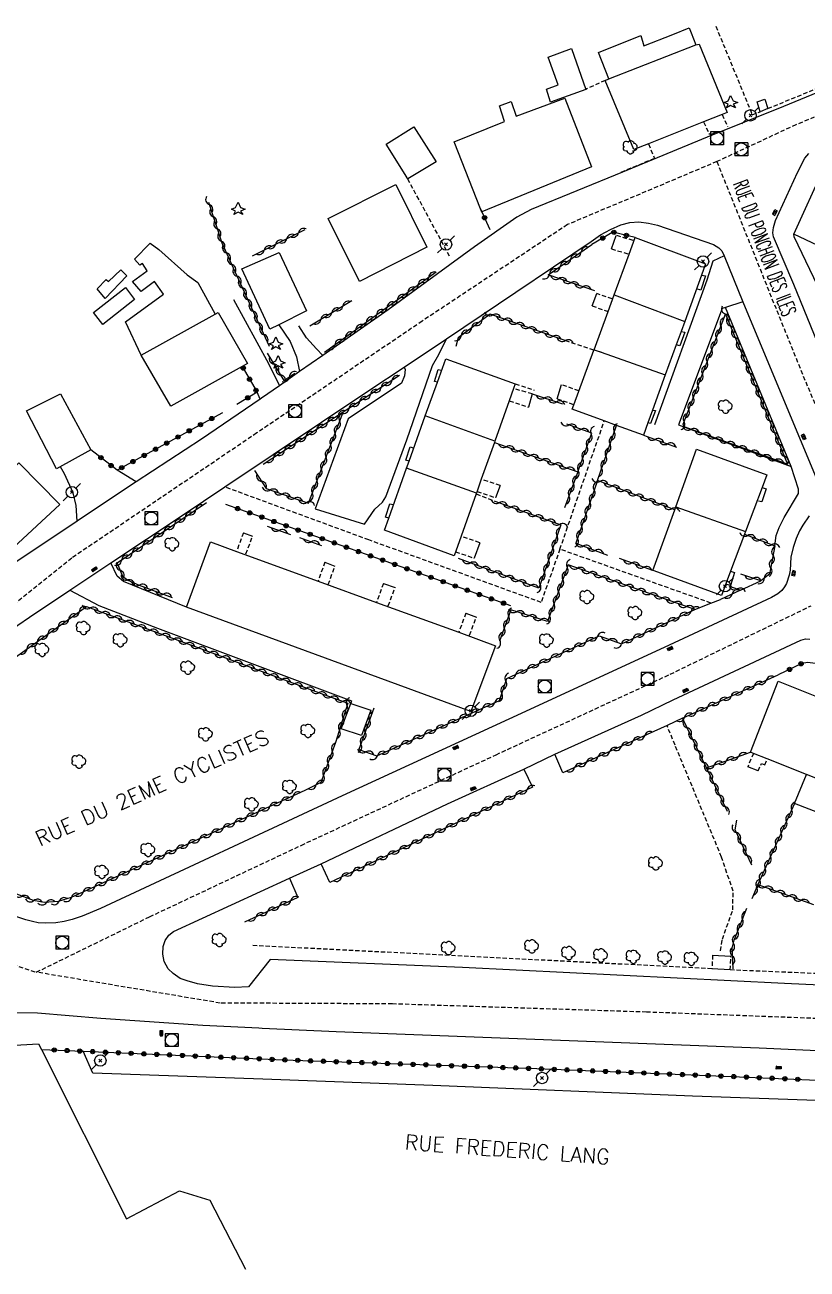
# Model space of a CAD drawing. Header units: millimetres. Extents: x 267000 to 268000, y 124999 to 126000.
# Drawn here: x 267128.9 to 267220.3, y 125142.8 to 125288.3 of the extents above; entities that cross this region are included whole.
import ezdxf
from ezdxf.enums import TextEntityAlignment as Align

# ---------------------------------------------------------------- set-up
doc = ezdxf.new("R2010")
doc.units = ezdxf.units.MM
doc.linetypes.add('DASHED', pattern=[0.75, 0.5, -0.25])
doc.layers.get('0').update_dxf_attribs({"linetype": 'CONTINUOUS'})
for name, color, linetype in [('W0001', 6, 'DASHED'), ('W0008', 7, 'CONTINUOUS'), ('W0014', 7, 'CONTINUOUS'), ('W0017', 7, 'CONTINUOUS'), ('W0070', 7, 'DASHED'), ('W0101', 7, 'CONTINUOUS'), ('W0104', 1, 'CONTINUOUS'), ('W0105', 7, 'CONTINUOUS'), ('W0112', 1, 'DASHED'), ('W0300', 7, 'CONTINUOUS'), ('W0303', 7, 'CONTINUOUS'), ('W0310', 3, 'CONTINUOUS'), ('W0323', 7, 'CONTINUOUS'), ('W0401', 7, 'CONTINUOUS'), ('W0420', 7, 'CONTINUOUS'), ('W0473', 7, 'CONTINUOUS'), ('W0989', 7, 'CONTINUOUS'), ('W1102', 7, 'CONTINUOUS')]:
    doc.layers.add(name, color=color, linetype=linetype)
doc.styles.get("Standard").update_dxf_attribs({"font": 'romans.shx', "width": 0.85})

# ---------------------------------------------------------------- blocks, each defined once
blk = doc.blocks.new('T401')
for p, q in [((-0.3, 0.3), (0, 0.3)), ((-0.3, -0.25), (-0.3, 0.3)), ((-0.3, 0.15), (0, 0.15)), ((-0.3, 0), (0, 0)), ((0, 0.3), (0, -0.25)), ((-0.3, -0.15), (0, -0.15)), ((-0.3, -0.25), (-0.3, -0.3)), ((-0.3, -0.3), (0, -0.3)), ((0, -0.3), (0, -0.25))]:
    blk.add_line(p, q)
blk = doc.blocks.new('T473')
for p, q in [((-0.166667, 0.166667), (0.166667, -0.166667)), ((-0.166667, -0.166667), (0.166667, 0.166667)), ((0.500001, 0.500001), (1.000002, 1.000002)), ((-1.000002, -1.000002), (-0.500001, -0.500001))]:
    blk.add_line(p, q)
blk.add_ellipse((0, 0), major_axis=(0.471405, 0.471405), ratio=1, start_param=5.4977871438, end_param=11.780972451)
blk = doc.blocks.new('T420')
for p, q in [((0.75, 0.75), (-0.75, 0.75)), ((-0.75, 0.75), (-0.75, -0.75)), ((0.75, 0.75), (0.75, -0.75)), ((0.75, -0.75), (-0.75, -0.75))]:
    blk.add_line(p, q)
blk.add_ellipse((0, 0), major_axis=(-0.53, 0.53), ratio=1, start_param=3.926991, end_param=10.210176)
blk = doc.blocks.new('T300')
for p, q in [((-0.8, 0.51), (-0.86, 0.34)), ((-0.86, 0.34), (-0.86, 0.17)), ((-0.86, 0.17), (-0.74, 0.06)), ((-0.69, 0.63), (-0.8, 0.51)), ((-0.8, -0.06), (-0.74, 0.06)), ((-0.74, 0.06), (-0.69, 0.11)), ((-0.57, 0.69), (-0.69, 0.63)), ((-0.46, 0.69), (-0.57, 0.69)), ((-0.29, 0.63), (-0.46, 0.69)), ((-0.29, 0.63), (-0.17, 0.74)), ((-0.23, 0.57), (-0.29, 0.63)), ((-0.17, 0.74), (-0.06, 0.8)), ((-0.06, 0.8), (0.06, 0.8)), ((0.06, 0.8), (0.23, 0.74)), ((0.23, 0.74), (0.34, 0.63)), ((0.34, 0.63), (0.4, 0.51)), ((0.46, 0.46), (0.34, 0.46)), ((0.4, 0.51), (0.4, 0.46)), ((0.57, 0.4), (0.46, 0.46)), ((0.57, 0.4), (0.69, 0.29)), ((0.69, 0.29), (0.74, 0.17)), ((0.74, 0.06), (0.69, -0.17)), ((0.74, 0.17), (0.74, 0.06)), ((-0.8, -0.17), (-0.8, -0.06)), ((-0.8, -0.23), (-0.8, -0.17)), ((-0.74, -0.34), (-0.8, -0.23)), ((-0.69, -0.4), (-0.74, -0.34)), ((-0.51, -0.46), (-0.69, -0.4)), ((-0.4, -0.46), (-0.51, -0.46)), ((-0.4, -0.46), (-0.34, -0.46)), ((-0.34, -0.46), (-0.34, -0.4)), ((-0.34, -0.51), (-0.34, -0.46)), ((-0.29, -0.63), (-0.34, -0.51)), ((-0.17, -0.74), (-0.29, -0.63)), ((-0.06, -0.8), (-0.17, -0.74)), ((0.06, -0.8), (-0.06, -0.8)), ((0.17, -0.74), (0.06, -0.8)), ((0.23, -0.69), (0.17, -0.74)), ((0.29, -0.46), (0.23, -0.46)), ((0.29, -0.63), (0.23, -0.69)), ((0.46, -0.4), (0.29, -0.46)), ((0.34, -0.51), (0.29, -0.63)), ((0.34, -0.51), (0.34, -0.46)), ((0.57, -0.34), (0.46, -0.4)), ((0.63, -0.29), (0.57, -0.34)), ((0.69, -0.17), (0.63, -0.29))]:
    blk.add_line(p, q)
blk = doc.blocks.new('T303')
for p, q in [((-0.77, 0), (-0.28, 0.21)), ((-0.28, -0.21), (-0.77, 0)), ((-0.28, 0.21), (0, 0.83)), ((0, 0.83), (0.28, 0.21)), ((0.28, 0.21), (0.83, 0)), ((0.83, 0), (0.28, -0.21)), ((-0.49, -0.63), (-0.28, -0.21)), ((0, -0.35), (-0.49, -0.63)), ((0.56, -0.63), (0, -0.35)), ((0.28, -0.21), (0.56, -0.63))]:
    blk.add_line(p, q)
blk = doc.blocks.new('t323o')
at = {"color": 0, "linetype": 'Continuous'}
for radius in [0.25, 0.15]:
    blk.add_circle((0, 0), radius, dxfattribs=at)
blk = doc.blocks.new('t310o')
at = {"color": 0, "linetype": 'Continuous'}
for centre, start, end in [((-0.5, 0.38), 216.8699, 323.1304), ((0.5, -0.37), 36.8699, 143.1303)]:
    blk.add_arc(centre, 0.625, start, end, dxfattribs=at)

msp = doc.modelspace()

# ---------------------------------------------------------------- linework, layer by layer
at = {"layer": 'W0001'}
for points in [[(267369.59, 125330.11), (267353.26, 125326.21), (267335.23, 125320.53), (267320.02, 125312.7), (267303.82, 125302.62), (267288.55, 125293.8), (267275.74, 125290.01), (267259.24, 125289.26), (267246.32, 125286.78), (267232.24, 125282.12), (267219.01, 125276.62), (267209.77, 125272.31)], [(267209.77, 125272.31), (267192.3, 125264.94), (267175.33, 125253.66), (267155.99, 125240.58), (267134.36, 125225.96), (267120.64, 125214.95), (267115.62, 125203.56), (267110.62, 125191.16)], [(267209.77, 125272.31), (267215.01, 125259.31)], [(267226.83, 125230.89), (267220.38, 125246.04), (267215.01, 125259.31)], [(267130.2, 125177.53), (267143.45, 125184.01), (267161.17, 125192.36), (267183.95, 125202.95), (267204.31, 125212.37), (267220.8, 125220.38)], [(267117.46, 125181.72), (267130.2, 125177.53)], [(267248.69, 125171), (267248.23, 125171.02), (267225.25, 125171.97), (267201.55, 125172.86), (267171.83, 125173.82), (267151.69, 125173.92), (267130.2, 125177.53)]]:
    msp.add_lwpolyline(points, dxfattribs=at)
at = {"layer": 'W0008'}
for points in [[(267233.67, 125285.06), (267227.3, 125282.76), (267217.57, 125278.74), (267208.62, 125275.15), (267198.72, 125271.06), (267188.07, 125266.71), (267186.4, 125265.8), (267181.43, 125262.36), (267171.33, 125254.97), (267163.71, 125249.65), (267160.99, 125247.76), (267158.62, 125246.1), (267156.53, 125244.65), (267156.37, 125244.54), (267149.5, 125239.86), (267141.89, 125234.86), (267137.7, 125232.1), (267134.99, 125230.28), (267127.01, 125224.91)], [(267134.12, 125222.21), (267138.93, 125225.41), (267147.25, 125230.93), (267152.23, 125234.27), (267169.21, 125245.62), (267173.21, 125248.29), (267178.16, 125251.6), (267186.28, 125257.03), (267195.09, 125262.96), (267196.15, 125263.73), (267197.34, 125264.39)], [(267210.63, 125261.29), (267212.82, 125255.93)], [(267187.19, 125201.26), (267190.84, 125203.02)], [(267159.79, 125188.53), (267163.51, 125190.19)], [(267157.55, 125179.02), (267155.01, 125175.81), (267153.4, 125175.72), (267150.81, 125175.89), (267149.04, 125176.16)], [(267127.73, 125172.8), (267130.36, 125172.76), (267137.74, 125172.14), (267149.69, 125171.32), (267156.22, 125171.02), (267156.61, 125171)], [(267156.61, 125171), (267165.25, 125170.6), (267214.73, 125168.69), (267241.06, 125167.47), (267262.1, 125166.49), (267295.43, 125165.25), (267299.36, 125165.06)]]:
    msp.add_lwpolyline(points, dxfattribs=at)
at = {"layer": 'W0014'}
for points in [[(267227.13, 125237.4), (267218.77, 125257.94), (267216.4, 125263.53), (267216.31, 125263.99), (267216.38, 125264.59), (267216.63, 125265.43), (267219.18, 125271.04), (267220.07, 125272.71), (267220.54, 125273.26)], [(267197.34, 125264.39), (267198.53, 125264.91), (267199.58, 125265.21), (267200.63, 125265.27), (267201.78, 125265.13), (267202.83, 125264.87), (267209.39, 125262.61), (267210.01, 125262.24), (267210.37, 125261.88), (267210.63, 125261.29)], [(267222.94, 125254.92), (267218.8, 125263.53), (267218.78, 125263.84)], [(267212.82, 125255.93), (267221.67, 125234.69)], [(267216.53, 125227.39), (267216.72, 125228.61), (267217.04, 125229.54), (267217.62, 125230.7), (267219.33, 125233.51), (267219.33, 125234.01), (267218.45, 125236.66), (267210.76, 125255.26)], [(267220.55, 125230.9), (267219.81, 125229.79), (267219.44, 125229.14), (267219.06, 125228.26), (267218.68, 125227.18), (267218.43, 125226.04), (267218.34, 125224.53), (267218.23, 125223.94), (267217.92, 125222.99), (267217.69, 125222.57), (267217.38, 125222.18), (267216.88, 125221.76), (267216.15, 125221.34), (267203.6, 125215.51), (267185.46, 125207.1), (267165.96, 125198.16), (267137.72, 125184.96), (267135.57, 125184.08), (267134.41, 125183.7), (267133.45, 125183.46), (267132.5, 125183.31), (267131.25, 125183.26), (267130.43, 125183.31), (267129.74, 125183.45), (267128.96, 125183.66), (267127.94, 125184.01)], [(267126.67, 125217.16), (267129.4, 125219.05), (267134.12, 125222.21)], [(267212.54, 125222.2), (267214.92, 125223.28)], [(267207.19, 125219.95), (267209.07, 125220.69), (267210.18, 125221.12)], [(267190.84, 125203.02), (267200.94, 125207.58), (267204.66, 125209.37), (267219.59, 125216.34), (267220.15, 125216.5), (267220.64, 125216.46)], [(267221.28, 125213.62), (267220.42, 125213.76), (267219.7, 125213.63)], [(267205.77, 125207.23), (267203.94, 125206.39), (267201.61, 125205.31)], [(267163.51, 125190.19), (267178.28, 125197.23), (267187.19, 125201.26)], [(267149.04, 125176.16), (267147.86, 125176.5), (267147.01, 125176.79), (267146.19, 125177.39), (267145.6, 125177.92), (267145.17, 125178.77), (267144.98, 125179.63), (267145.02, 125180.54), (267145.25, 125181.23), (267145.68, 125181.86), (267146.24, 125182.28), (267159.79, 125188.53)], [(267238.57, 125175.25), (267217.66, 125176.22), (267180.04, 125178.08), (267157.55, 125179.02)]]:
    msp.add_lwpolyline(points, dxfattribs=at)
at = {"layer": 'W0017'}
for points in [[(267210.63, 125261.29), (267209.28, 125260.68), (267208.58, 125258.44), (267202.47, 125241.55)], [(267153.26, 125256.2), (267157.34, 125248.7), (267158.62, 125246.1)], [(267212.82, 125255.93), (267210.76, 125255.26), (267210.39, 125255.15), (267205.27, 125241.53), (267218.45, 125236.66)], [(267158.54, 125253.23), (267159.89, 125251.27), (267160.61, 125249.49), (267160.99, 125247.76)], [(267163.71, 125249.65), (267162.97, 125250.42), (267161.8, 125251.72), (267160.88, 125253.09)], [(267173.21, 125248.29), (267173.34, 125248), (267173.24, 125247.27), (267172.88, 125246.42), (267166.66, 125242.24), (267162.8, 125231.72), (267168.58, 125229.92), (267169.8, 125231.66), (267170.69, 125232.48), (267171.05, 125233.1), (267173.51, 125239.79), (267176.53, 125248.48), (267177.26, 125249.76), (267178.16, 125251.6)], [(267156.37, 125244.54), (267156.01, 125245.35)], [(267134.99, 125230.28), (267134.86, 125232.09), (267134.52, 125233.58), (267133.51, 125235.79), (267133.03, 125236.62)], [(267141.89, 125234.86), (267139.66, 125236.23)], [(267147.76, 125220.21), (267140.39, 125223.2), (267139.65, 125223.85), (267138.93, 125225.41)], [(267134.12, 125222.21), (267137.51, 125220.42), (267144.36, 125217.74), (267167.06, 125209.25), (267166.99, 125208.94)], [(267191.78, 125200.83), (267190.84, 125203.02)], [(267187.19, 125201.26), (267188.21, 125199.18)], [(267164.52, 125188), (267163.51, 125190.19)], [(267159.79, 125188.53), (267160.78, 125186.28)], [(267234.28, 125164.36), (267232.54, 125162.15), (267206.91, 125163.05), (267176.57, 125164.28), (267156.67, 125165.03), (267136.83, 125165.74), (267135.67, 125168.29)]]:
    msp.add_lwpolyline(points, dxfattribs=at)
at = {"layer": 'W0070'}
for points in [[(267191.42, 125226.99), (267196.6, 125241.99)], [(267191.42, 125226.99), (267189.22, 125220.77), (267169.09, 125228.07), (267152.23, 125234.27)], [(267209.07, 125220.69), (267191.42, 125226.99)], [(267210.2, 125180.03), (267210.41, 125181.38), (267211.63, 125184.82), (267211.67, 125186.99), (267210.32, 125190.99), (267204.88, 125204.07), (267203.94, 125206.39)]]:
    msp.add_lwpolyline(points, dxfattribs=at)
at = {"layer": 'W0101'}
for points in [[(267200.08, 125273.71), (267196.7, 125281.81), (267197.15, 125281.98), (267207.3, 125285.95), (267207.71, 125286.06), (267210.99, 125278.07)], [(267182.28, 125266.41), (267182.13, 125266.77), (267179.04, 125274.61), (267184.96, 125277.01), (267184.36, 125278.82), (267185.72, 125279.33), (267186.32, 125277.61), (267192, 125279.71), (267195.13, 125271.71)], [(267210.99, 125278.07), (267210.38, 125277.82), (267208.22, 125276.96), (267201.77, 125274.38), (267200.08, 125273.71)], [(267195.13, 125271.71), (267182.3, 125266.42), (267182.28, 125266.41)], [(267222.3, 125271.64), (267222.89, 125271.36), (267228.64, 125268.67), (267228.9, 125268.54), (267232.7, 125266.76), (267234.63, 125265.85), (267233.58, 125263.51), (267231.09, 125257.95), (267225.04, 125260.85), (267218.78, 125263.84)], [(267218.78, 125263.84), (267222.3, 125271.64)], [(267208.45, 125260.34), (267207.98, 125259.04), (267206.02, 125253.63), (267205.58, 125252.44), (267205.02, 125250.89), (267203.74, 125247.37), (267202.25, 125243.25), (267201.71, 125241.76), (267201.18, 125240.32), (267198.05, 125241.46), (267196.6, 125241.99), (267192.86, 125243.35), (267193.05, 125243.89), (267195.4, 125250.28), (267195.41, 125250.3), (267197.05, 125254.78), (267197.76, 125256.72), (267199.51, 125261.5), (267200.22, 125263.43)], [(267200.22, 125263.43), (267208.45, 125260.34)]]:
    msp.add_lwpolyline(points, dxfattribs=at)
for points in [[(267168, 125258.28), (267164.31, 125265.64), (267172.23, 125269.65), (267175.85, 125262.29), (267168, 125258.28)], [(267145.94, 125243.7), (267142.46, 125249.67), (267151.12, 125254.46), (267151.47, 125254.65), (267154.89, 125248.71), (267154.28, 125248.37)], [(267179.04, 125226.2), (267170.91, 125229.23), (267171.41, 125230.63), (267173.5, 125236.48), (267173.79, 125237.29), (267175.68, 125242.57), (267177.09, 125246.51), (267178.07, 125249.25), (267186.2, 125246.32), (267186.01, 125245.78), (267185.5, 125244.33), (267183.83, 125239.64), (267183.77, 125239.47), (267182.23, 125235.16), (267181.65, 125233.54), (267181.62, 125233.45), (267179.86, 125228.52)], [(267210.3, 125221.57), (267202.45, 125224.45), (267202.3, 125224.5), (267204.85, 125231.6), (267204.98, 125231.95), (267207.4, 125238.67), (267215.63, 125235.68), (267215.07, 125234.2), (267213.12, 125229.04), (267213.01, 125228.73), (267211.37, 125224.41)], [(267181, 125208), (267147.76, 125220.21), (267150.55, 125227.86), (267153.62, 125226.74), (267163.15, 125223.26), (267169.99, 125220.77), (267179.59, 125217.27), (267183.89, 125215.7)], [(267226.63, 125198.12), (267226.28, 125198.25), (267220.23, 125200.66), (267215.66, 125202.48), (267214.05, 125203.12), (267213.71, 125203.26), (267216.93, 125211.55), (267223.75, 125208.82), (267229.84, 125206.38), (267226.63, 125198.12)]]:
    msp.add_lwpolyline(points, close=True, dxfattribs=at)
at = {"layer": 'W0104'}
for points in [[(267197.15, 125281.98), (267195.95, 125285.05), (267200.88, 125287.07), (267201.25, 125285.85), (267204.61, 125287.19), (267206.54, 125287.97), (267206.76, 125287.38), (267207.3, 125285.95)], [(267142.6, 125260.41), (267142.3, 125260.19), (267141.69, 125260.92), (267143.53, 125262.76), (267144.53, 125262.02)], [(267144.53, 125262.02), (267147.84, 125259.08), (267149.07, 125258.17), (267151.12, 125254.46)], [(267144.53, 125262.02), (267144.53, 125262.02)], [(267143.15, 125259.55), (267142.6, 125260.41)], [(267142.6, 125260.41), (267142.6, 125260.41)], [(267144.01, 125258.29), (267142.45, 125257.13), (267141.45, 125258.3), (267143.15, 125259.55)], [(267143.15, 125259.55), (267143.15, 125259.55)], [(267145.07, 125256.82), (267144.01, 125258.29)], [(267144.01, 125258.29), (267144.01, 125258.29)], [(267142.46, 125249.67), (267140.65, 125253.58), (267145.07, 125256.82)], [(267145.07, 125256.82), (267145.07, 125256.82)], [(267226.28, 125198.25), (267224.99, 125194.88), (267218.86, 125197.26), (267220.23, 125200.66)], [(267111.14, 125158.63), (267106.42, 125167.78), (267130.47, 125169.15), (267130.8, 125168.5), (267140.73, 125148.67), (267146.95, 125151.95), (267150.5, 125150.89), (267154.67, 125142.81)]]:
    msp.add_lwpolyline(points, dxfattribs=at)
for points in [[(267190.32, 125279.28), (267189.85, 125280.8), (267191.21, 125281.3), (267190.04, 125284.54), (267192.76, 125285.52), (267194.45, 125280.76)], [(267173.64, 125270.29), (267173.53, 125270.47), (267173.53, 125270.48), (267171.11, 125274.35), (267174.34, 125276.36), (267176.96, 125272.28)], [(267157.52, 125252.72), (267154.22, 125259.78), (267158.58, 125261.68), (267161.79, 125254.85), (267158.54, 125253.23)], [(267138.26, 125256.32), (267137.33, 125257.43), (267138.37, 125258.52), (267138.64, 125258.3), (267140.07, 125259.66), (267140.8, 125258.95)], [(267137.98, 125253.28), (267136.88, 125254.68), (267140.64, 125257.6), (267141.67, 125256.17)], [(267132.58, 125236.39), (267129.05, 125243.17), (267133.02, 125245.16), (267136.58, 125238.61)], [(267105.32, 125202.1), (267100.06, 125205.76), (267099.82, 125205.93), (267101.94, 125209.01), (267104.52, 125212.74), (267109.41, 125219.82), (267120.87, 125230.36), (267127.32, 125236.29), (267127.82, 125236.75), (267128.16, 125237.07), (267132.95, 125232.22), (267114.57, 125215.2)]]:
    msp.add_lwpolyline(points, close=True, dxfattribs=at)
at = {"layer": 'W0105'}
for points in [[(267214.84, 125278.13), (267214.47, 125279.32), (267215.36, 125279.63), (267215.73, 125278.51)], [(267168.21, 125205.21), (267165.86, 125205.97), (267166.99, 125208.94), (267169.31, 125208.18)]]:
    msp.add_lwpolyline(points, close=True, dxfattribs=at)
for points in [[(267197.45, 125262.1), (267197.98, 125263.68)], [(267207.98, 125259.04), (267208.44, 125258.94), (267207.9, 125257.29), (267207.4, 125257.42)], [(267195.18, 125255.44), (267195.73, 125256.88)], [(267205.58, 125252.44), (267206.01, 125252.35), (267205.44, 125250.76), (267205.02, 125250.89), (267205.01, 125250.89)], [(267177.09, 125246.51), (267176.76, 125246.61), (267177.2, 125248.02), (267177.52, 125247.92)], [(267191.09, 125244.59), (267191.62, 125246.23)], [(267188.18, 125245.14), (267187.74, 125243.61)], [(267202.25, 125243.25), (267202.58, 125243.19), (267202.03, 125241.67), (267201.71, 125241.76), (267201.7, 125241.76)], [(267173.79, 125237.29), (267173.4, 125237.39), (267173.9, 125238.96), (267174.26, 125238.86)], [(267184.44, 125234.43), (267183.9, 125233)], [(267215.07, 125234.2), (267215.53, 125234.04), (267215.02, 125232.52), (267214.63, 125232.62)], [(267171.41, 125230.63), (267171.01, 125230.73), (267171.54, 125232.3), (267171.91, 125232.2)], [(267154.41, 125228.89), (267155.49, 125228.51)], [(267182.04, 125227.75), (267181.41, 125225.94)], [(267163.95, 125225.48), (267165.12, 125225)], [(267211.37, 125224.41), (267211.84, 125224.25), (267211.36, 125222.76), (267210.93, 125222.85)], [(267170.78, 125222.99), (267172.14, 125222.52)], [(267180.42, 125219.52), (267181.65, 125219.04)], [(267214.61, 125201.07), (267213.39, 125201.55)], [(267209.27, 125179.51), (267211.41, 125179.4)], [(267211.33, 125177.79), (267209.19, 125177.93)]]:
    msp.add_lwpolyline(points, dxfattribs=at)
at = {"layer": 'W0112'}
for points in [[(267209.65, 125288.14), (267213.91, 125277.79), (267214.84, 125278.13)], [(267215.73, 125278.51), (267229.03, 125283.98)], [(267196.7, 125281.81), (267194.45, 125280.76)], [(267210.38, 125277.82), (267211.02, 125276.41)], [(267208.22, 125276.96), (267208.89, 125275.48)], [(267201.77, 125274.38), (267202.48, 125272.68), (267198.48, 125271.02)], [(267173.53, 125270.47), (267173.53, 125270.48)], [(267178.52, 125261.26), (267173.53, 125270.47)], [(267199.98, 125263.08), (267197.98, 125263.68)], [(267197.45, 125262.1), (267199.51, 125261.5)], [(267197.53, 125256.25), (267195.73, 125256.88)], [(267195.18, 125255.44), (267197.05, 125254.78)], [(267196.24, 125250.01), (267195.4, 125250.28), (267192.46, 125251.24)], [(267188.18, 125245.14), (267186.01, 125245.78), (267186, 125245.78)], [(267186.2, 125246.32), (267188.42, 125245.59)], [(267193.62, 125245.49), (267191.62, 125246.23)], [(267185.46, 125244.35), (267185.5, 125244.33), (267187.74, 125243.61)], [(267191.09, 125244.59), (267193.05, 125243.89)], [(267184.44, 125234.43), (267182.23, 125235.16)], [(267181.62, 125233.45), (267183.83, 125232.61)], [(267181.75, 125233.74), (267183.9, 125233)], [(267154.41, 125228.89), (267153.62, 125226.74)], [(267154.7, 125226.46), (267155.49, 125228.51)], [(267182.04, 125227.75), (267179.86, 125228.52)], [(267179.22, 125226.67), (267181.41, 125225.94)], [(267163.95, 125225.48), (267163.15, 125223.26)], [(267164.33, 125222.88), (267165.12, 125225)], [(267170.78, 125222.99), (267169.99, 125220.77)], [(267171.35, 125220.37), (267172.14, 125222.52)], [(267180.42, 125219.52), (267179.59, 125217.27)], [(267180.86, 125216.92), (267181.65, 125219.04)], [(267214.06, 125203.13), (267214.05, 125203.12), (267213.39, 125201.55)], [(267214.61, 125201.07), (267214.99, 125201.93), (267215.39, 125201.77), (267215.66, 125202.48), (267215.68, 125202.53)], [(267209.27, 125179.51), (267209.19, 125177.93), (267155.27, 125180.66)], [(267234.66, 125178.43), (267234.52, 125176.81), (267225.31, 125177.2), (267211.33, 125177.79), (267211.41, 125179.4)]]:
    msp.add_lwpolyline(points, dxfattribs=at)
at = {"layer": 'W0310'}
for points in [[(267150.33, 125267.57), (267151.89, 125262.82), (267153.61, 125259.05), (267156.27, 125253.25), (267157.42, 125250.73)], [(267155.49, 125261.28), (267161.62, 125264.36)], [(267195.51, 125257.2), (267190.06, 125259.07), (267195.14, 125262.6)], [(267163.91, 125250.03), (267176.94, 125259.41)], [(267162.19, 125253.09), (267167.1, 125256.06)], [(267192.46, 125251.24), (267183.28, 125254.48), (267179.52, 125251.72), (267179.24, 125250.71)], [(267157.21, 125249.91), (267159.16, 125246.73), (267160.42, 125247.59)], [(267172.65, 125247.3), (267166.08, 125243.01), (267156.71, 125236.89)], [(267188.18, 125245.14), (267191.71, 125243.99)], [(267155.71, 125236.18), (267157.09, 125234.09), (267162.02, 125232.36), (267166.08, 125243.01)], [(267183.77, 125239.47), (267193.51, 125236.02), (267195.15, 125240.55), (267192.24, 125241.6)], [(267195.81, 125235.03), (267198.05, 125241.46)], [(267201.18, 125240.32), (267205.04, 125238.94)], [(267193.51, 125236.02), (267191.97, 125231.81)], [(267204.85, 125231.6), (267195.81, 125235.03), (267193.29, 125227.71), (267196.98, 125226.3)], [(267150.09, 125232.43), (267139.66, 125225.34), (267140.29, 125223.85), (267140.91, 125223.38), (267142.24, 125222.8), (267146.09, 125221.36)], [(267183.83, 125232.61), (267191.53, 125229.83), (267188.94, 125222.43), (267179.56, 125225.92)], [(267157.21, 125229.68), (267159.92, 125228.72)], [(267160.96, 125228.37), (267163.54, 125227.44)], [(267213.01, 125228.73), (267216.53, 125227.39), (267215.92, 125224.08), (267214.92, 125223.28), (267212.57, 125224.07)], [(267169.67, 125208.41), (267167.92, 125203.55), (267170.01, 125202.82), (267184.34, 125209.29), (267185.21, 125211.87), (267196, 125216.85), (267198.61, 125215.92), (267207.19, 125219.95), (267192.39, 125225.15), (267189.98, 125218.52), (267185.7, 125219.91), (267184.36, 125216.25)], [(267202.3, 125224.5), (267198.4, 125225.89)], [(267202.45, 125224.45), (267202.3, 125224.5)], [(267211.36, 125222.62), (267212.54, 125222.2), (267210.18, 125221.12)], [(267161.59, 125198.76), (267134.28, 125186.27), (267132.76, 125185.8), (267131.12, 125185.66), (267129.87, 125185.91), (267127.91, 125186.64), (267121.7, 125190.19), (267120.86, 125190.93), (267120.31, 125191.85), (267119.97, 125193.14), (267120.02, 125194.23), (267120.22, 125196), (267120.78, 125198.06), (267124.59, 125209.79), (267125.54, 125212.01), (267126.28, 125213.11), (267127.49, 125214.18), (267136.06, 125220.28), (267149.39, 125215.39), (267163.83, 125209.99), (267166.64, 125209)], [(267208.57, 125201.44), (267205.77, 125207.23), (267216.92, 125212.28)], [(267166.64, 125209), (267165.17, 125204.38)], [(267201.61, 125205.31), (267191.78, 125200.83)], [(267165.17, 125204.38), (267163.48, 125199.71), (267161.59, 125198.76)], [(267211.01, 125196.31), (267208.57, 125201.44), (267213.71, 125203.26)], [(267188.21, 125199.18), (267164.52, 125188)], [(267218.86, 125197.26), (267214.55, 125187.79), (267221.06, 125185.43)], [(267213.87, 125190.06), (267211.92, 125194.17), (267212.12, 125195.32)], [(267214.55, 125187.79), (267213.86, 125186.09)], [(267160.78, 125186.28), (267154.53, 125183.38)], [(267211.66, 125177.92), (267211.57, 125180.32), (267211.8, 125181.27), (267213.29, 125185.01)]]:
    msp.add_lwpolyline(points, dxfattribs=at)
msp.add_lwpolyline([(267218.04, 125236.93), (267205.95, 125241.3), (267205.83, 125241.6), (267210.77, 125254.49)], close=True, dxfattribs=at)
at = {"layer": 'W0323'}
for points in [[(267182.13, 125266.77), (267182.3, 125266.42), (267183.24, 125264.38)], [(267200.22, 125263.43), (267197.6, 125264.07), (267195.14, 125262.6)], [(267154.28, 125248.37), (267156.01, 125245.35), (267153.65, 125243.91)], [(267151.96, 125242.95), (267139.66, 125236.23), (267136.58, 125238.61)], [(267152.33, 125232.25), (267185.65, 125220.39)], [(267219.7, 125213.63), (267216.92, 125212.28)], [(267130.8, 125168.5), (267135.67, 125168.29), (267159.1, 125167.27), (267188.72, 125166.25), (267210.59, 125165.37), (267234.28, 125164.36)]]:
    msp.add_lwpolyline(points, dxfattribs=at)
at = {"layer": 'W1102'}
for points in [[(267197.76, 125256.72), (267206.02, 125253.63)], [(267195.41, 125250.3), (267196.24, 125250.01), (267203.74, 125247.37)], [(267183.83, 125239.64), (267175.68, 125242.57)], [(267181.65, 125233.54), (267173.5, 125236.48)], [(267204.98, 125231.95), (267213.12, 125229.04)]]:
    msp.add_lwpolyline(points, dxfattribs=at)

# ---------------------------------------------------------------- block references
at = {"layer": 'W0300', "rotation": 359.9999899820874}
for p in [(267199.67, 125273.98), (267210.79, 125243.65), (267146.1, 125227.57), (267194.6, 125221.39), (267200.22, 125219.52), (267135.73, 125217.77), (267140.04, 125216.35), (267189.88, 125216.31), (267130.89, 125215.22), (267147.94, 125213.13), (267161.98, 125205.74), (267150.01, 125205.34), (267135.21, 125202.14), (267159.83, 125199.2), (267155.39, 125197.14), (267143.28, 125191.82), (267202.63, 125190.24), (267137.88, 125189.25), (267151.62, 125181.28), (267178.4, 125180.34), (267188.15, 125180.54), (267192.47, 125179.76), (267196.22, 125179.48), (267200.01, 125179.32), (267203.7, 125179.23), (267206.79, 125179.09)]:
    msp.add_blockref('T300', p, dxfattribs=at)
at = {"layer": 'W0303', "rotation": 359.9999899820874}
for p in [(267211.38, 125279.22), (267153.79, 125266.74), (267158.21, 125250.99), (267158.47, 125248.79)]:
    msp.add_blockref('T303', p, dxfattribs=at)
at = {"layer": 'W0310'}
for p, rotation in [((267150.42, 125267.29), 288.199760648062), ((267150.89, 125265.86), 288.199760648062), ((267151.36, 125264.44), 288.199760648062), ((267160.85, 125263.98), 26.71815822057377), ((267151.83, 125263.01), 288.199760648062), ((267158.17, 125262.63), 26.71815822057377), ((267159.51, 125263.3), 26.71815822057377), ((267152.43, 125261.64), 294.5229549655992), ((267156.83, 125261.95), 26.71815822057377), ((267192.68, 125260.89), 34.76305059018138), ((267193.91, 125261.74), 34.76305059018138), ((267153.05, 125260.27), 294.5229549655992), ((267191.45, 125260.03), 34.76305059018138), ((267153.67, 125258.91), 294.6453307265917), ((267154.3, 125257.55), 294.6453307265917), ((267174.87, 125257.92), 35.73512279281661), ((267176.09, 125258.79), 35.73512279281661), ((267190.21, 125259.18), 34.76305059018138), ((267191.3, 125258.64), 161.128262986917), ((267192.72, 125258.16), 161.128262986917), ((267154.92, 125256.18), 294.6453307265917), ((267173.65, 125257.04), 35.73512279281661), ((267194.13, 125257.67), 161.128262986917), ((267155.55, 125254.82), 294.6453307265917), ((267166.04, 125255.42), 31.19306163506013), ((267171.22, 125255.29), 35.73512279281661), ((267172.43, 125256.17), 35.73512279281661), ((267156.17, 125253.46), 294.6453307265917), ((267163.47, 125253.86), 31.19306163506013), ((267164.75, 125254.64), 31.19306163506013), ((267168.78, 125253.54), 35.73512279281661), ((267170, 125254.41), 35.73512279281661), ((267182.3, 125253.76), 216.3172223810918), ((267183.55, 125254.39), 160.5504959825489), ((267184.96, 125253.89), 160.5504959825489), ((267210.78, 125254.48), 292.4691583160275), ((267156.8, 125252.09), 294.4285540696526), ((267167.56, 125252.66), 35.73512279281661), ((267179.88, 125251.99), 216.3172223810918), ((267181.09, 125252.87), 216.3172223810918), ((267186.37, 125253.39), 160.5504959825489), ((267187.79, 125252.89), 160.5504959825489), ((267189.2, 125252.39), 160.5504959825489), ((267209.7, 125251.71), 69.01908179303862), ((267210.24, 125253.11), 69.01908179303862), ((267211.35, 125253.1), 292.4691583160275), ((267211.93, 125251.71), 292.4691583160275), ((267165.13, 125250.91), 35.73512279281661), ((267166.35, 125251.79), 35.73512279281661), ((267190.62, 125251.89), 160.5504959825489), ((267192.03, 125251.39), 160.5504959825489), ((267209.17, 125250.31), 69.01908179303862), ((267212.5, 125250.32), 292.4691583160275), ((267208.63, 125248.91), 69.01908179303862), ((267213.07, 125248.94), 292.4691583160275), ((267157.99, 125248.63), 301.4819110953953), ((267208.09, 125247.51), 69.01908179303862), ((267213.65, 125247.55), 292.4691583160275), ((267158.77, 125247.36), 301.4819110953953), ((267159.79, 125247.16), 34.43722606366078), ((267171.78, 125246.73), 213.149862715286), ((267207.56, 125246.11), 69.01908179303862), ((267214.22, 125246.16), 292.4691583160275), ((267169.27, 125245.09), 213.149862715286), ((267170.52, 125245.91), 213.149862715286), ((267207.02, 125244.71), 69.01908179303862), ((267214.79, 125244.78), 292.4691583160275), ((267166.76, 125243.45), 213.149862715286), ((267168.01, 125244.27), 213.149862715286), ((267189.61, 125244.67), 342.0534944125267), ((267191.04, 125244.21), 342.0534944125267), ((267206.48, 125243.3), 69.01908179303862), ((267215.36, 125243.39), 292.4691583160275), ((267164.24, 125241.81), 213.1475208329471), ((267165.5, 125242.63), 213.1475208329471), ((267165.68, 125241.96), 69.14128824328485), ((267205.94, 125241.9), 69.01908179303862), ((267215.94, 125242.01), 292.4691583160275), ((267162.99, 125240.99), 213.1475208329471), ((267165.14, 125240.56), 69.14128824328485), ((267192.47, 125241.52), 160.0422091859752), ((267193.88, 125241.01), 160.0422091859752), ((267195.09, 125240.4), 70.19081856877774), ((267197.78, 125240.7), 70.7933479117304), ((267206.75, 125241.01), 160.1056467087907), ((267216.51, 125240.62), 292.4691583160275), ((267160.48, 125239.35), 213.1475208329471), ((267161.73, 125240.17), 213.1475208329471), ((267164.61, 125239.16), 69.14128824328485), ((267194.58, 125238.99), 70.19081856877774), ((267197.29, 125239.28), 70.7933479117304), ((267202.6, 125239.82), 340.3207454786701), ((267204.01, 125239.31), 340.3207454786701), ((267208.16, 125240.5), 160.1056467087907), ((267209.58, 125239.99), 160.1056467087907), ((267210.99, 125239.48), 160.1056467087907), ((267217.08, 125239.23), 292.4691583160275), ((267157.96, 125237.71), 213.1475208329471), ((267159.22, 125238.53), 213.1475208329471), ((267164.08, 125237.75), 69.14128824328485), ((267185.18, 125238.97), 340.4945050318958), ((267186.59, 125238.47), 340.4945050318958), ((267188.01, 125237.97), 340.4945050318958), ((267194.08, 125237.58), 70.19081856877774), ((267196.8, 125237.86), 70.7933479117304), ((267212.4, 125238.97), 160.1056467087907), ((267213.81, 125238.46), 160.1056467087907), ((267215.22, 125237.95), 160.1056467087907), ((267217.66, 125237.85), 292.4691583160275), ((267163.54, 125236.35), 69.14128824328485), ((267189.42, 125237.47), 340.4945050318958), ((267190.84, 125236.97), 340.4945050318958), ((267192.25, 125236.47), 340.4945050318958), ((267193.57, 125236.17), 70.19081856877774), ((267196.3, 125236.45), 70.7933479117304), ((267216.63, 125237.44), 160.1056467087907), ((267156.54, 125234.93), 303.3603112843386), ((267163.01, 125234.95), 69.14128824328485), ((267193, 125234.62), 249.8085580064158), ((267196.1, 125234.92), 159.1971949038557), ((267157.56, 125233.92), 340.722373946932), ((267158.97, 125233.43), 340.722373946932), ((267162.47, 125233.55), 69.14128824328485), ((267192.48, 125233.22), 249.8085580064158), ((267195.42, 125233.91), 250.9985264252239), ((267197.5, 125234.39), 159.1971949038557), ((267198.91, 125233.85), 159.1971949038557), ((267200.31, 125233.32), 159.1971949038557), ((267160.39, 125232.93), 340.722373946932), ((267161.8, 125232.44), 340.722373946932), ((267184.34, 125232.43), 340.1197357791498), ((267185.75, 125231.92), 340.1197357791498), ((267194.93, 125232.49), 250.9985264252239), ((267201.71, 125232.79), 159.1971949038557), ((267203.11, 125232.26), 159.1971949038557), ((267147.61, 125230.74), 214.1889583143907), ((267148.85, 125231.59), 214.1889583143907), ((267187.16, 125231.41), 340.1197357791498), ((267188.57, 125230.9), 340.1197357791498), ((267189.98, 125230.39), 340.1197357791498), ((267194.45, 125231.07), 250.9985264252239), ((267204.51, 125231.72), 159.1971949038557), ((267145.13, 125229.06), 214.1889583143907), ((267146.37, 125229.9), 214.1889583143907), ((267158.62, 125229.18), 340.4064463812078), ((267191.4, 125229.88), 340.1197357791498), ((267191.08, 125228.55), 250.719264952859), ((267193.96, 125229.65), 250.9985264252239), ((267142.65, 125227.37), 214.1889583143907), ((267143.89, 125228.22), 214.1889583143907), ((267162.38, 125227.86), 340.1775354296016), ((267190.59, 125227.14), 250.719264952859), ((267193.47, 125228.23), 250.9985264252239), ((267213.38, 125228.59), 339.1915051081587), ((267214.79, 125228.06), 339.1915051081587), ((267216.19, 125227.52), 339.1915051081587), ((267141.41, 125226.53), 214.1889583143907), ((267190.09, 125225.72), 250.719264952859), ((267194.18, 125227.37), 339.0958267903323), ((267195.58, 125226.84), 339.0958267903323), ((267216.33, 125226.28), 259.4880630886553), ((267140.16, 125225.69), 214.1889583143907), ((267140, 125224.53), 292.9985979395582), ((267180.96, 125225.4), 159.6033362569017), ((267182.37, 125224.87), 159.6033362569017), ((267189.6, 125224.3), 250.719264952859), ((267192.27, 125224.83), 250.021057466191), ((267193.48, 125224.77), 160.612038598929), ((267199.81, 125225.39), 160.3452459967699), ((267201.22, 125224.88), 160.3452459967699), ((267216.05, 125224.81), 259.4880630886553), ((267140.9, 125223.39), 322.6568387402847), ((267183.77, 125224.35), 159.6033362569017), ((267185.18, 125223.83), 159.6033362569017), ((267186.59, 125223.31), 159.6033362569017), ((267189.1, 125222.89), 250.719264952859), ((267191.76, 125223.42), 250.021057466191), ((267194.89, 125224.27), 160.612038598929), ((267196.31, 125223.78), 160.612038598929), ((267197.72, 125223.28), 160.612038598929), ((267213.99, 125223.59), 161.3242220358362), ((267215.32, 125223.6), 218.8620688388184), ((267142.28, 125222.79), 339.4504752967458), ((267143.68, 125222.26), 339.4504752967458), ((267145.09, 125221.74), 339.4504752967458), ((267187.99, 125222.78), 159.6033362569017), ((267191.25, 125222.01), 250.021057466191), ((267199.14, 125222.78), 160.612038598929), ((267200.55, 125222.28), 160.612038598929), ((267201.97, 125221.78), 160.612038598929), ((267211.55, 125221.75), 204.6327949429512), ((267212.15, 125222.34), 340.6058507312218), ((267190.73, 125220.6), 250.021057466191), ((267203.38, 125221.29), 160.612038598929), ((267204.8, 125220.79), 160.612038598929), ((267206.21, 125220.29), 160.612038598929), ((267134, 125218.81), 35.42504044846436), ((267135.22, 125219.68), 35.42504044846436), ((267136.51, 125220.11), 339.8714004011334), ((267137.91, 125219.6), 339.8714004011334), ((267139.32, 125219.08), 339.8714004011334), ((267185.43, 125219.16), 249.848506322678), ((267186.37, 125219.69), 162.0724365793608), ((267187.8, 125219.23), 162.0724365793608), ((267189.23, 125218.77), 162.0724365793608), ((267190.22, 125219.19), 250.021057466191), ((267205.41, 125219.11), 25.16958445124756), ((267206.76, 125219.75), 25.16958445124756), ((267131.56, 125217.07), 35.42504044846436), ((267132.78, 125217.94), 35.42504044846436), ((267140.73, 125218.57), 339.8714004011334), ((267142.14, 125218.05), 339.8714004011334), ((267143.55, 125217.53), 339.8714004011334), ((267184.91, 125217.76), 249.848506322678), ((267201.33, 125217.2), 25.16958445124756), ((267202.69, 125217.83), 25.16958445124756), ((267204.05, 125218.47), 25.16958445124756), ((267130.34, 125216.2), 35.42504044846436), ((267144.96, 125217.02), 339.8714004011334), ((267146.36, 125216.5), 339.8714004011334), ((267147.77, 125215.98), 339.8714004011334), ((267184.39, 125216.35), 249.848506322678), ((267194.44, 125216.13), 24.76470374991982), ((267195.8, 125216.76), 24.76470374991982), ((267197.21, 125216.42), 340.389248154272), ((267198.62, 125215.92), 25.16958445124756), ((267199.98, 125216.56), 25.16958445124756), ((267129.11, 125215.33), 35.42504044846436), ((267149.18, 125215.47), 339.8714004011334), ((267150.59, 125214.94), 339.4909442009446), ((267151.99, 125214.42), 339.4909442009446), ((267191.71, 125214.87), 24.76470374991982), ((267193.08, 125215.5), 24.76470374991982), ((267153.4, 125213.89), 339.4909442009446), ((267154.8, 125213.37), 339.4909442009446), ((267187.63, 125212.99), 24.76470374991982), ((267188.99, 125213.62), 24.76470374991982), ((267190.35, 125214.24), 24.76470374991982), ((267156.21, 125212.84), 339.4909442009446), ((267157.61, 125212.32), 339.4909442009446), ((267159.02, 125211.79), 339.4909442009446), ((267185.1, 125211.55), 71.49182551988974), ((267186.27, 125212.36), 24.76470374991982), ((267215.55, 125211.66), 24.34322254525181), ((267160.42, 125211.27), 339.4909442009446), ((267161.83, 125210.74), 339.4909442009446), ((267163.23, 125210.21), 339.4909442009446), ((267184.62, 125210.13), 71.49182551988974), ((267212.82, 125210.42), 24.34322254525181), ((267214.18, 125211.04), 24.34322254525181), ((267164.64, 125209.7), 340.5674340343418), ((267166.06, 125209.2), 340.5674340343418), ((267166.53, 125208.67), 252.3580734800967), ((267183.79, 125209.04), 24.27326878361802), ((267208.72, 125208.57), 24.34322254525181), ((267210.08, 125209.18), 24.34322254525181), ((267211.45, 125209.8), 24.34322254525181), ((267166.08, 125207.24), 252.3580734800967), ((267169.16, 125207), 250.1569390352156), ((267179.68, 125207.19), 24.27326878361802), ((267181.05, 125207.8), 24.27326878361802), ((267182.42, 125208.42), 24.27326878361802), ((267205.98, 125207.33), 24.34322254525181), ((267207.35, 125207.95), 24.34322254525181), ((267165.63, 125205.81), 252.3580734800967), ((267168.65, 125205.59), 250.1569390352156), ((267176.95, 125205.95), 24.27326878361802), ((267178.32, 125206.57), 24.27326878361802), ((267206.32, 125206.1), 115.8160773228619), ((267168.15, 125204.18), 250.1569390352156), ((267172.85, 125204.1), 24.27326878361802), ((267174.21, 125204.72), 24.27326878361802), ((267175.58, 125205.34), 24.27326878361802), ((267199.96, 125204.56), 204.5106696153152), ((267201.33, 125205.19), 204.5106696153152), ((267206.97, 125204.75), 115.8160773228619), ((267164.8, 125203.37), 250.1312227166479), ((267168.7, 125203.28), 340.8688536681896), ((267170.11, 125202.87), 24.27326878361802), ((267171.48, 125203.49), 24.27326878361802), ((267195.87, 125202.7), 204.5106696153152), ((267197.24, 125203.32), 204.5106696153152), ((267198.6, 125203.94), 204.5106696153152), ((267207.62, 125203.4), 115.8160773228619), ((267212.3, 125202.76), 19.43479105632638), ((267164.29, 125201.95), 250.1312227166479), ((267193.14, 125201.45), 204.5106696153152), ((267194.51, 125202.07), 204.5106696153152), ((267208.27, 125202.05), 115.8160773228619), ((267208.8, 125200.95), 115.4603108101493), ((267209.47, 125201.76), 19.43479105632638), ((267210.88, 125202.26), 19.43479105632638), ((267163.78, 125200.54), 250.1312227166479), ((267209.45, 125199.59), 115.4603108101493), ((267162.93, 125199.43), 206.8073151852941), ((267187.58, 125198.88), 205.2677219749034), ((267210.09, 125198.24), 115.4603108101493), ((267157.5, 125196.89), 204.5751521592877), ((267158.87, 125197.51), 204.5751521592877), ((267160.23, 125198.13), 204.5751521592877), ((267183.51, 125196.96), 205.2677219749034), ((267184.87, 125197.6), 205.2677219749034), ((267186.22, 125198.24), 205.2677219749034), ((267210.74, 125196.89), 115.4603108101493), ((267218.52, 125196.51), 245.5482980512782), ((267154.77, 125195.64), 204.5751521592877), ((267156.14, 125196.26), 204.5751521592877), ((267180.8, 125195.68), 205.2677219749034), ((267182.15, 125196.32), 205.2677219749034), ((267217.9, 125195.15), 245.5482980512782), ((267152.05, 125194.39), 204.5751521592877), ((267153.41, 125195.02), 204.5751521592877), ((267178.08, 125194.4), 205.2677219749034), ((267179.44, 125195.04), 205.2677219749034), ((267212.06, 125193.87), 115.4168124066475), ((267217.28, 125193.78), 245.5482980512782), ((267147.95, 125192.52), 204.5751521592877), ((267149.32, 125193.14), 204.5751521592877), ((267150.68, 125193.77), 204.5751521592877), ((267174.01, 125192.48), 205.2677219749034), ((267175.37, 125193.12), 205.2677219749034), ((267176.73, 125193.76), 205.2677219749034), ((267212.71, 125192.52), 115.4168124066475), ((267216.66, 125192.42), 245.5482980512782), ((267145.23, 125191.27), 204.5751521592877), ((267146.59, 125191.9), 204.5751521592877), ((267171.3, 125191.2), 205.2677219749034), ((267172.66, 125191.84), 205.2677219749034), ((267213.35, 125191.16), 115.4168124066475), ((267216.04, 125191.05), 245.5482980512782), ((267142.5, 125190.02), 204.5751521592877), ((267143.86, 125190.65), 204.5751521592877), ((267168.59, 125189.92), 205.2677219749034), ((267169.94, 125190.56), 205.2677219749034), ((267215.41, 125189.68), 245.5482980512782), ((267138.4, 125188.15), 204.5751521592877), ((267139.77, 125188.78), 204.5751521592877), ((267141.13, 125189.4), 204.5751521592877), ((267165.88, 125188.64), 205.2677219749034), ((267167.23, 125189.28), 205.2677219749034), ((267214.79, 125188.32), 245.5482980512782), ((267135.68, 125186.91), 204.5751521592877), ((267137.04, 125187.53), 204.5751521592877), ((267214.42, 125187.48), 247.7941700278824), ((267215.42, 125187.48), 340.0621608548884), ((267216.83, 125186.97), 340.0621608548884), ((267128.51, 125186.42), 159.7683640134844), ((267129.92, 125185.91), 168.5926709924721), ((267131.39, 125185.69), 184.7607591744754), ((267132.88, 125185.84), 197.0894752611619), ((267134.31, 125186.28), 204.5751521592877), ((267158.61, 125185.27), 204.8407136147891), ((267159.97, 125185.9), 204.8407136147891), ((267218.24, 125186.46), 340.0621608548884), ((267219.65, 125185.94), 340.0621608548884), ((267155.89, 125184.01), 204.8407136147891), ((267157.25, 125184.64), 204.8407136147891), ((267212.77, 125183.7), 68.24088692013571), ((267212.22, 125182.31), 68.24088692013571), ((267211.71, 125180.9), 76.19055704773166), ((267211.6, 125179.42), 92.15027074759138)]:
    msp.add_blockref('t310o', p, dxfattribs=dict(at, rotation=rotation))
at = {"layer": 'W0323'}
for p, rotation in [((267182.61, 125265.74), 294.9304326532663), ((267196.43, 125263.37), 210.8506390765676), ((267197.73, 125264.04), 166.3661151653176), ((267199.19, 125263.68), 166.3661151653176), ((267154.4, 125248.16), 299.7367026114791), ((267155.14, 125246.86), 299.7367026114791), ((267155.89, 125245.56), 299.7367026114791), ((267154.93, 125244.69), 211.4157918819743), ((267150.72, 125242.27), 208.6763397220366), ((267148.08, 125240.83), 208.6763397220366), ((267149.4, 125241.55), 208.6763397220366), ((267145.45, 125239.4), 208.6763397220366), ((267146.77, 125240.11), 208.6763397220366), ((267142.82, 125237.96), 208.6763397220366), ((267144.14, 125238.68), 208.6763397220366), ((267137.76, 125237.69), 142.2888323773479), ((267138.95, 125236.77), 142.2888323773479), ((267140.19, 125236.52), 208.6763397220366), ((267141.5, 125237.24), 208.6763397220366), ((267153.74, 125231.74), 340.4105899338945), ((267155.16, 125231.24), 340.4105899338945), ((267156.57, 125230.74), 340.4105899338945), ((267157.98, 125230.23), 340.4105899338945), ((267159.4, 125229.73), 340.4105899338945), ((267160.81, 125229.23), 340.4105899338945), ((267162.22, 125228.73), 340.4105899338945), ((267163.64, 125228.22), 340.4105899338945), ((267165.05, 125227.72), 340.4105899338945), ((267166.46, 125227.22), 340.4105899338945), ((267167.87, 125226.71), 340.4105899338945), ((267169.29, 125226.21), 340.4105899338945), ((267170.7, 125225.71), 340.4105899338945), ((267172.11, 125225.21), 340.4105899338945), ((267173.53, 125224.7), 340.4105899338945), ((267174.94, 125224.2), 340.4105899338945), ((267176.35, 125223.7), 340.4105899338945), ((267177.77, 125223.19), 340.4105899338945), ((267179.18, 125222.69), 340.4105899338945), ((267180.59, 125222.19), 340.4105899338945), ((267182.01, 125221.68), 340.4105899338945), ((267183.42, 125221.18), 340.4105899338945), ((267184.83, 125220.68), 340.4105899338945), ((267219.62, 125213.59), 205.9022228500523), ((267218.27, 125212.93), 205.9022228500523), ((267132.3, 125168.43), 357.52166794343), ((267133.8, 125168.37), 357.52166794343), ((267135.29, 125168.3), 357.52166794343), ((267136.79, 125168.24), 357.519150191322), ((267138.29, 125168.17), 357.519150191322), ((267139.79, 125168.11), 357.519150191322), ((267141.29, 125168.04), 357.519150191322), ((267142.79, 125167.98), 357.519150191322), ((267144.29, 125167.91), 357.519150191322), ((267145.78, 125167.85), 357.519150191322), ((267147.28, 125167.79), 357.519150191322), ((267148.78, 125167.72), 357.519150191322), ((267150.28, 125167.66), 357.519150191322), ((267151.78, 125167.59), 357.519150191322), ((267153.28, 125167.53), 357.519150191322), ((267154.78, 125167.46), 357.519150191322), ((267156.27, 125167.4), 357.519150191322), ((267157.77, 125167.33), 357.519150191322), ((267159.27, 125167.27), 358.0141395378263), ((267160.77, 125167.22), 358.0141395378263), ((267162.27, 125167.16), 358.0141395378263), ((267163.77, 125167.11), 358.0141395378263), ((267165.27, 125167.06), 358.0141395378263), ((267166.77, 125167.01), 358.0141395378263), ((267168.27, 125166.96), 358.0141395378263), ((267169.77, 125166.9), 358.0141395378263), ((267171.26, 125166.85), 358.0141395378263), ((267172.76, 125166.8), 358.0141395378263), ((267174.26, 125166.75), 358.0141395378263), ((267175.76, 125166.7), 358.0141395378263), ((267177.26, 125166.64), 358.0141395378263), ((267178.76, 125166.59), 358.0141395378263), ((267180.26, 125166.54), 358.0141395378263), ((267181.76, 125166.49), 358.0141395378263), ((267183.26, 125166.44), 358.0141395378263), ((267184.76, 125166.38), 358.0141395378263), ((267186.26, 125166.33), 358.0141395378263), ((267187.75, 125166.28), 358.0141395378263), ((267189.25, 125166.22), 357.7042647089859), ((267190.75, 125166.16), 357.7042647089859), ((267192.25, 125166.1), 357.7042647089859), ((267193.75, 125166.04), 357.7042647089859), ((267195.25, 125165.98), 357.7042647089859), ((267196.75, 125165.92), 357.7042647089859), ((267198.25, 125165.86), 357.7042647089859), ((267199.74, 125165.8), 357.7042647089859), ((267201.24, 125165.74), 357.7042647089859), ((267202.74, 125165.68), 357.7042647089859), ((267204.24, 125165.62), 357.7042647089859), ((267205.74, 125165.56), 357.7042647089859), ((267207.24, 125165.5), 357.7042647089859), ((267208.74, 125165.44), 357.7042647089859), ((267210.24, 125165.38), 357.7042647089859), ((267211.74, 125165.32), 357.5682830957172), ((267213.23, 125165.26), 357.5682830957172), ((267214.73, 125165.19), 357.5682830957172), ((267216.23, 125165.13), 357.5682830957172), ((267217.73, 125165.07), 357.5682830957172), ((267219.23, 125165), 357.5682830957172)]:
    msp.add_blockref('t323o', p, dxfattribs=dict(at, rotation=rotation))
at = {"layer": 'W0401'}
for p, rotation in [((267216.69, 125266.3), 335.4883498614135), ((267219.78, 125240.04), 202.6106668798322), ((267137.06, 125224.51), 303.6046238346329), ((267218.59, 125224.19), 169.5328393710259), ((267204.25, 125215.5), 114.9411454107299), ((267206.17, 125210.34), 295.0131201229707), ((267179.19, 125203.92), 114.634497237753), ((267181.34, 125198.86), 294.3674008690268), ((267216.97, 125166.23), 267.3339902473583)]:
    msp.add_blockref('T401', p, dxfattribs=dict(at, rotation=rotation))
msp.add_blockref('T401', (267144.97, 125170.4), dxfattribs=at)
at = {"layer": 'W0420', "rotation": 359.9999899820874}
for p in [(267209.79, 125275.03), (267212.63, 125273.75), (267160.44, 125243.14), (267143.63, 125230.59), (267201.67, 125211.81), (267189.63, 125210.94), (267177.9, 125200.61), (267133.22, 125180.98), (267146.03, 125169.58)]:
    msp.add_blockref('T420', p, dxfattribs=at)
at = {"layer": 'W0473', "rotation": 359.9999899820874}
for p in [(267213.7, 125277.72), (267178.1, 125262.63), (267208.15, 125260.64), (267134.36, 125233.66), (267210.72, 125222.66), (267181.01, 125208.09), (267137.69, 125167.19), (267189.33, 125165.16)]:
    msp.add_blockref('T473', p, dxfattribs=at)

# ---------------------------------------------------------------- texts
at = {"layer": 'W0989', "width": 0.5}
msp.add_text('RUE DU PONCHON DES ILES', height=1.75, rotation=290.5805, dxfattribs=at).set_placement((267215.37, 125262.21), align=Align.MIDDLE_CENTER)
at = {"layer": 'W0989'}
for s, rotation, p in [('RUE DU 2EME CYCLISTES', 24.2021, (267143.75, 125199.09)), ('RUE FREDERIC LANG', 355.7768, (267185.27, 125156.8))]:
    msp.add_text(s, height=1.75, rotation=rotation, dxfattribs=at).set_placement(p, align=Align.MIDDLE_CENTER)

doc.saveas('drawing.dxf')
